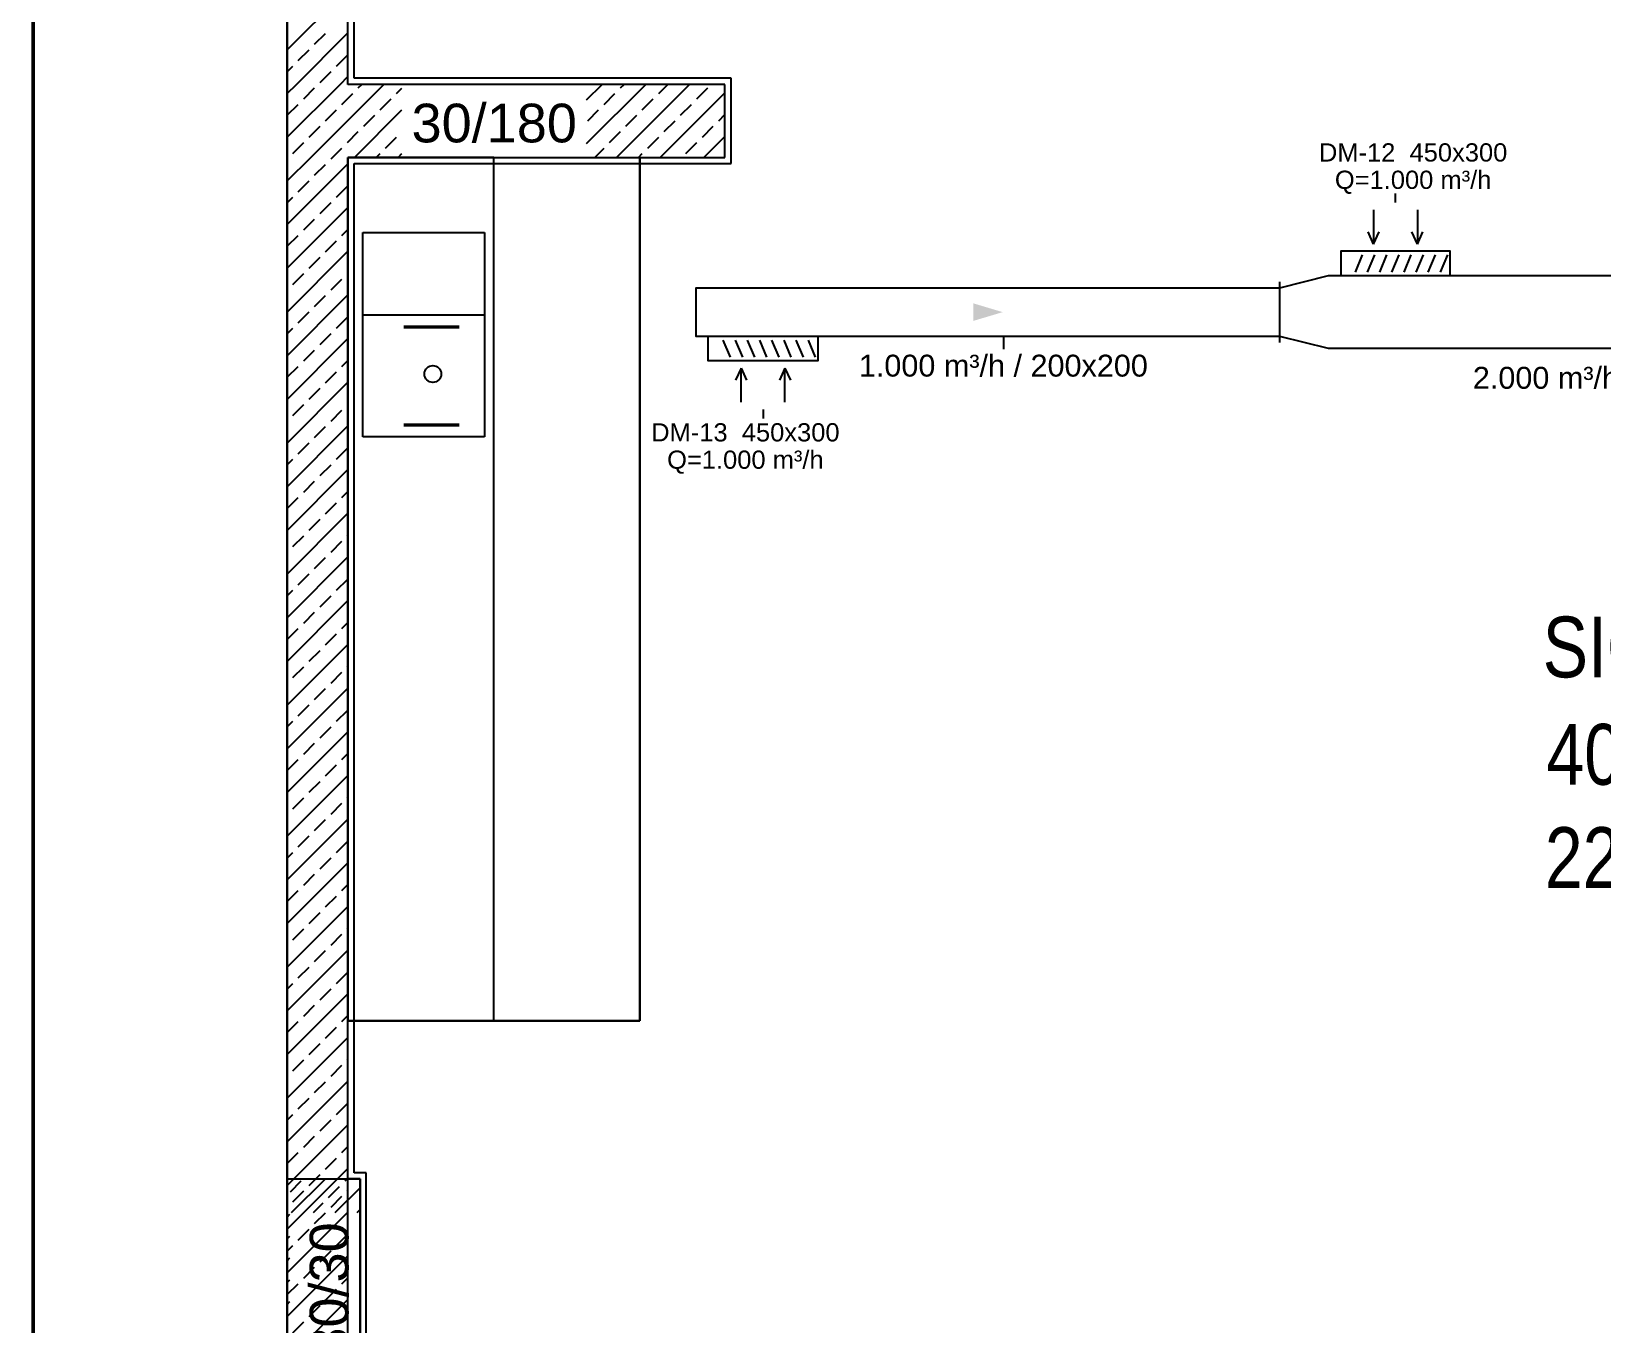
# Model space of a CAD drawing. Header units: centimetres. Extents: x 357699 to 366480, y -615216 to -609849.
# Drawn here: x 357699 to 358345, y -611016 to -610485 of the extents above; entities that cross this region are included whole.
import ezdxf
from ezdxf.enums import TextEntityAlignment as Align

# ---------------------------------------------------------------- set-up
doc = ezdxf.new("R2010")
doc.units = ezdxf.units.CM
for name, color, linetype in [('ROTAS-HAV-CERCEVE', 7, 'Continuous'), ('ROTAS-HAV-DUMAN', 1, 'Continuous'), ('ROTAS-HAV-MENFEZ', 7, 'Continuous'), ('ROTAS-HAV-OK', 7, 'Continuous'), ('ROTAS-HAV-YAZI', 7, 'Continuous'), ('ROTAS-MIMARI', 8, 'Continuous'), ('ROTAS-MIMARI-KOLON', 8, 'Continuous')]:
    doc.layers.add(name, color=color, linetype=linetype)
doc.styles.add('ROTAS', font='arial.ttf')

msp = doc.modelspace()

# ---------------------------------------------------------------- linework, layer by layer
at = {"layer": 'ROTAS-HAV-CERCEVE', "const_width": 1.5}
msp.add_lwpolyline([(357700, -615060), (359300, -615060), (359300, -609850), (357700, -609850)], close=True, dxfattribs=at)
at = {"layer": 'ROTAS-HAV-DUMAN'}
msp.add_line((358098.8, -610610), (358098.8, -610615.25), dxfattribs=at)
for points in [[(358452.5, -610615), (358260, -610615), (358232.5, -610615), (358212.5, -610610), (357972.5, -610610), (357972.5, -610590), (358212.5, -610590), (358232.5, -610585), (358260, -610585), (358452.5, -610585)], [(358212.5, -610612.5), (358212.5, -610587.5)]]:
    msp.add_lwpolyline(points, dxfattribs=at)
at = {"layer": 'ROTAS-HAV-MENFEZ'}
for p, q in [((358251, -610558), (358251, -610572)), ((358269, -610558), (358269, -610572)), ((358251, -610572), (358248.75, -610567)), ((358251, -610572), (358253.25, -610567)), ((358269, -610572), (358266.75, -610567)), ((358269, -610572), (358271.25, -610567)), ((358243.5, -610583.5), (358246.5, -610576.5)), ((358248.5, -610583.5), (358251.5, -610576.5)), ((358253.5, -610583.5), (358256.5, -610576.5)), ((358258.5, -610583.5), (358261.5, -610576.5)), ((358263.5, -610583.5), (358266.5, -610576.5)), ((358268.5, -610583.5), (358271.5, -610576.5)), ((358273.5, -610583.5), (358276.5, -610576.5)), ((358278.5, -610583.5), (358281.5, -610576.5)), ((357983.5, -610611.5), (357986.5, -610618.5)), ((357988.5, -610611.5), (357991.5, -610618.5)), ((357993.5, -610611.5), (357996.5, -610618.5)), ((357998.5, -610611.5), (358001.5, -610618.5)), ((358003.5, -610611.5), (358006.5, -610618.5)), ((358008.5, -610611.5), (358011.5, -610618.5)), ((358013.5, -610611.5), (358016.5, -610618.5)), ((358018.5, -610611.5), (358021.5, -610618.5)), ((357991, -610623), (357988.75, -610628)), ((357991, -610637), (357991, -610623)), ((357991, -610623), (357993.25, -610628)), ((358009, -610623), (358006.75, -610628)), ((358009, -610637), (358009, -610623)), ((358009, -610623), (358011.25, -610628))]:
    msp.add_line(p, q, dxfattribs=at)
for points in [[(358282.5, -610585), (358282.5, -610575), (358237.5, -610575), (358237.5, -610585)], [(358022.5, -610610), (358022.5, -610620), (357977.5, -610620), (357977.5, -610610)]]:
    msp.add_lwpolyline(points, dxfattribs=at)
at = {"layer": 'ROTAS-HAV-OK'}
msp.add_solid([(358098.5, -610600), (358086.5, -610596.4), (358086.5, -610603.6)], dxfattribs=at)
at = {"layer": 'ROTAS-HAV-YAZI'}
for p, q in [((358260, -610554.9), (358260, -610551.2)), ((358000, -610640.1), (358000, -610643.8))]:
    msp.add_line(p, q, dxfattribs=at)
at = {"layer": 'ROTAS-MIMARI'}
for p, q in [((357804.37, -611416.35), (357804.37, -609926.35)), ((357804.37, -611416.35), (357804.37, -609926.35)), ((357804.37, -609926.35), (357804.37, -611416.35)), ((357804.37, -609936.35), (357804.37, -611416.35)), ((357804.37, -610506.35), (357804.37, -609966.35)), ((357829.37, -610506.35), (357829.37, -609966.35)), ((357829.37, -610506.35), (357829.37, -610161.35)), ((357831.87, -610503.85), (357831.87, -610163.85)), ((357986.87, -610503.85), (357831.87, -610503.85)), ((357804.37, -611026.35), (357804.37, -610506.35)), ((357984.37, -610506.35), (357829.37, -610506.35)), ((357984.37, -610506.35), (357829.37, -610506.35)), ((357889.37, -610536.35), (357829.37, -610536.35)), ((357829.37, -610536.35), (357829.37, -610891.35)), ((357829.37, -611026.35), (357829.37, -610536.35)), ((357829.37, -610536.35), (357984.37, -610536.35)), ((357829.37, -610891.35), (357829.37, -610536.35)), ((357829.37, -610536.35), (357949.37, -610536.35)), ((357889.37, -610891.35), (357889.37, -610536.35)), ((357889.37, -610891.35), (357889.37, -610536.35)), ((357949.37, -610536.35), (357949.37, -610891.35)), ((357949.37, -610891.35), (357949.37, -610536.35)), ((357804.37, -610537.09), (357804.45, -610537.01)), ((357831.87, -610893.85), (357831.87, -610538.85)), ((357831.87, -610538.85), (357986.87, -610538.85)), ((357835.56, -610651.26), (357835.56, -610567.26)), ((357835.56, -610567.26), (357885.56, -610567.26)), ((357885.56, -610567.26), (357885.56, -610651.26)), ((357829.14, -610584.16), (357829.37, -610583.93)), ((357804.37, -610590.97), (357804.45, -610590.89)), ((357885.56, -610601.26), (357835.56, -610601.26)), ((357852.35, -610605.71), (357875.11, -610605.71)), ((357852.35, -610606.31), (357875.11, -610606.31)), ((357829.14, -610638.04), (357829.37, -610637.81)), ((357804.37, -610644.85), (357804.45, -610644.77)), ((357875.11, -610646.22), (357852.35, -610646.22)), ((357885.56, -610651.26), (357835.56, -610651.26)), ((357875.11, -610646.82), (357852.35, -610646.82)), ((357829.14, -610691.92), (357829.37, -610691.7)), ((357804.37, -610698.74), (357804.45, -610698.66)), ((357829.14, -610745.8), (357829.37, -610745.58)), ((357804.37, -610752.62), (357804.45, -610752.54)), ((357829.14, -610799.68), (357829.37, -610799.46)), ((357804.37, -610806.5), (357804.45, -610806.42)), ((357829.14, -610853.57), (357829.37, -610853.34)), ((357804.37, -610860.38), (357804.45, -610860.3)), ((357829.37, -610891.35), (357889.37, -610891.35)), ((357829.37, -610891.35), (357889.37, -610891.35)), ((357949.37, -610891.35), (357829.37, -610891.35)), ((357829.37, -610956.35), (357829.37, -610891.35)), ((357829.37, -610891.35), (357949.37, -610891.35)), ((357831.87, -610953.85), (357831.87, -610893.85)), ((357829.14, -610907.45), (357829.37, -610907.22)), ((357804.37, -610914.26), (357804.45, -610914.18)), ((357804.37, -611136.35), (357804.37, -610956.35)), ((357804.37, -610956.35), (357834.37, -610956.35)), ((357834.37, -610956.35), (357829.37, -610956.35)), ((357836.87, -610953.85), (357831.87, -610953.85)), ((357834.37, -610956.35), (357834.37, -611136.35)), ((357834.37, -611136.35), (357834.37, -610956.35)), ((357836.87, -611138.85), (357836.87, -610953.85)), ((357829.14, -611015.21), (357829.37, -611014.99))]:
    msp.add_line(p, q, dxfattribs=at)
msp.add_circle((357864.27, -610625.43), 3.46, dxfattribs=at)
at = {"layer": 'ROTAS-MIMARI-KOLON'}
for p, q in [((357804.37, -610492.19), (357829.37, -610467.19)), ((357808.16, -610506.35), (357829.37, -610485.15)), ((357815.67, -610489.86), (357820.16, -610485.37)), ((357808.94, -610496.6), (357813.43, -610492.11)), ((357824.65, -610498.85), (357829.14, -610494.35)), ((357804.37, -610501.17), (357806.69, -610498.85)), ((357817.92, -610505.58), (357822.41, -610501.09)), ((357826.12, -610506.35), (357829.37, -610503.11)), ((357986.87, -610538.85), (357986.87, -610503.85)), ((357804.37, -610510.15), (357808.16, -610506.35)), ((357804.37, -610528.11), (357826.12, -610506.35)), ((357811.18, -610512.32), (357815.67, -610507.83)), ((357814.08, -610536.35), (357844.08, -610506.35)), ((357826.9, -610514.56), (357831.39, -610510.07)), ((357833.63, -610507.83), (357835.1, -610506.35)), ((357849.35, -610510.07), (357851.55, -610507.87)), ((357927.48, -610512.76), (357933.89, -610506.35)), ((357927.48, -610530.72), (357951.85, -610506.35)), ((357934.66, -610514.56), (357939.15, -610510.07)), ((357939.81, -610536.35), (357969.81, -610506.35)), ((357941.39, -610507.83), (357942.87, -610506.35)), ((357957.11, -610510.07), (357960.83, -610506.35)), ((357957.77, -610536.35), (357984.37, -610509.76)), ((357972.83, -610512.32), (357977.32, -610507.83)), ((357984.37, -610536.35), (357984.37, -610506.35)), ((357984.37, -610536.35), (357984.37, -610506.35)), ((357804.45, -610519.05), (357808.94, -610514.56)), ((357820.16, -610521.3), (357824.65, -610516.81)), ((357832.05, -610536.35), (357851.55, -610516.85)), ((357842.61, -610516.81), (357847.1, -610512.32)), ((357927.92, -610521.3), (357932.41, -610516.81)), ((357950.38, -610516.81), (357954.87, -610512.32)), ((357966.09, -610519.05), (357970.58, -610514.56)), ((357813.43, -610528.03), (357817.92, -610523.54)), ((357835.88, -610523.54), (357840.37, -610519.05)), ((357943.64, -610523.54), (357948.13, -610519.05)), ((357959.36, -610525.79), (357963.85, -610521.3)), ((357975.07, -610528.03), (357979.56, -610523.54)), ((357981.81, -610521.3), (357984.37, -610518.74)), ((357806.69, -610534.77), (357811.18, -610530.28)), ((357829.14, -610530.28), (357833.63, -610525.79)), ((357844.86, -610532.52), (357849.35, -610528.03)), ((357936.9, -610530.28), (357941.39, -610525.79)), ((357952.62, -610532.52), (357957.11, -610528.03)), ((357968.34, -610534.77), (357972.83, -610530.28)), ((357975.73, -610536.35), (357984.37, -610527.72)), ((357804.37, -610546.07), (357814.08, -610536.35)), ((357822.41, -610537.01), (357823.06, -610536.35)), ((357823.06, -610536.35), (357826.9, -610532.52)), ((357841.03, -610536.35), (357842.61, -610534.77)), ((357850.01, -610536.35), (357851.55, -610534.81)), ((357930.83, -610536.35), (357934.66, -610532.52)), ((357948.79, -610536.35), (357950.38, -610534.77)), ((357949.37, -610536.35), (357984.37, -610536.35)), ((357804.37, -610564.03), (357829.37, -610539.03)), ((357815.67, -610543.75), (357820.16, -610539.26)), ((357808.94, -610550.48), (357813.43, -610545.99)), ((357824.65, -610552.73), (357829.14, -610548.24)), ((357804.37, -610555.05), (357806.69, -610552.73)), ((357817.92, -610559.46), (357822.41, -610554.97)), ((357804.37, -610581.99), (357829.37, -610556.99)), ((357811.18, -610566.2), (357815.67, -610561.71)), ((357804.45, -610572.93), (357808.94, -610568.44)), ((357826.9, -610568.44), (357829.37, -610565.97)), ((357804.37, -610599.95), (357829.37, -610574.95)), ((357820.16, -610575.18), (357824.65, -610570.69)), ((357813.43, -610581.91), (357817.92, -610577.42)), ((357806.69, -610588.65), (357811.18, -610584.16)), ((357822.41, -610590.89), (357826.9, -610586.4)), ((357804.37, -610617.91), (357829.37, -610592.91)), ((357815.67, -610597.63), (357820.16, -610593.14)), ((357808.94, -610604.36), (357813.43, -610599.87)), ((357804.37, -610608.93), (357806.69, -610606.61)), ((357824.65, -610606.61), (357829.14, -610602.12)), ((357804.37, -610635.87), (357829.37, -610610.87)), ((357817.92, -610613.34), (357822.41, -610608.85)), ((357811.18, -610620.08), (357815.67, -610615.59)), ((357826.9, -610622.32), (357829.37, -610619.85)), ((357804.45, -610626.81), (357808.94, -610622.32)), ((357820.16, -610629.06), (357824.65, -610624.57)), ((357804.37, -610653.83), (357829.37, -610628.83)), ((357813.43, -610635.79), (357817.92, -610631.3)), ((357806.69, -610642.53), (357811.18, -610638.04)), ((357822.41, -610644.77), (357826.9, -610640.28)), ((357804.37, -610671.79), (357829.37, -610646.79)), ((357815.67, -610651.51), (357820.16, -610647.02)), ((357808.94, -610658.24), (357813.43, -610653.75)), ((357824.65, -610660.49), (357829.14, -610656)), ((357804.37, -610662.81), (357806.69, -610660.49)), ((357804.37, -610689.76), (357829.37, -610664.76)), ((357817.92, -610667.22), (357822.41, -610662.73)), ((357811.18, -610673.96), (357815.67, -610669.47)), ((357804.45, -610680.7), (357808.94, -610676.21)), ((357820.16, -610682.94), (357824.65, -610678.45)), ((357826.9, -610676.21), (357829.37, -610673.74)), ((357804.37, -610707.72), (357829.37, -610682.72)), ((357813.43, -610689.68), (357817.92, -610685.19)), ((357806.69, -610696.41), (357811.18, -610691.92)), ((357822.41, -610698.66), (357826.9, -610694.17)), ((357804.37, -610725.68), (357829.37, -610700.68)), ((357815.67, -610705.39), (357820.16, -610700.9)), ((357808.94, -610712.13), (357813.43, -610707.64)), ((357824.65, -610714.37), (357829.14, -610709.88)), ((357804.37, -610716.7), (357806.69, -610714.37)), ((357817.92, -610721.11), (357822.41, -610716.62)), ((357804.37, -610743.64), (357829.37, -610718.64)), ((357811.18, -610727.84), (357815.67, -610723.35)), ((357804.45, -610734.58), (357808.94, -610730.09)), ((357826.9, -610730.09), (357829.37, -610727.62)), ((357804.37, -610761.6), (357829.37, -610736.6)), ((357820.16, -610736.82), (357824.65, -610732.33)), ((357813.43, -610743.56), (357817.92, -610739.07)), ((357806.69, -610750.29), (357811.18, -610745.8)), ((357822.41, -610752.54), (357826.9, -610748.05)), ((357804.37, -610779.56), (357829.37, -610754.56)), ((357815.67, -610759.27), (357820.16, -610754.78)), ((357808.94, -610766.01), (357813.43, -610761.52)), ((357804.37, -610770.58), (357806.69, -610768.25)), ((357824.65, -610768.25), (357829.14, -610763.76)), ((357804.37, -610797.52), (357829.37, -610772.52)), ((357817.92, -610774.99), (357822.41, -610770.5)), ((357811.18, -610781.72), (357815.67, -610777.23)), ((357826.9, -610783.97), (357829.37, -610781.5)), ((357804.45, -610788.46), (357808.94, -610783.97)), ((357820.16, -610790.7), (357824.65, -610786.21)), ((357804.37, -610815.48), (357829.37, -610790.48)), ((357813.43, -610797.44), (357817.92, -610792.95)), ((357806.69, -610804.17), (357811.18, -610799.68)), ((357822.41, -610806.42), (357826.9, -610801.93)), ((357804.37, -610833.44), (357829.37, -610808.44)), ((357815.67, -610813.15), (357820.16, -610808.66)), ((357808.94, -610819.89), (357813.43, -610815.4)), ((357824.65, -610822.13), (357829.14, -610817.64)), ((357804.37, -610824.46), (357806.69, -610822.13)), ((357804.37, -610851.4), (357829.37, -610826.4)), ((357817.92, -610828.87), (357822.41, -610824.38)), ((357811.18, -610835.6), (357815.67, -610831.11)), ((357804.45, -610842.34), (357808.94, -610837.85)), ((357820.16, -610844.58), (357824.65, -610840.09)), ((357826.9, -610837.85), (357829.37, -610835.38)), ((357804.37, -610869.36), (357829.37, -610844.36)), ((357813.43, -610851.32), (357817.92, -610846.83)), ((357806.69, -610858.06), (357811.18, -610853.57)), ((357822.41, -610860.3), (357826.9, -610855.81)), ((357804.37, -610887.32), (357829.37, -610862.32)), ((357815.67, -610867.04), (357820.16, -610862.55)), ((357808.94, -610873.77), (357813.43, -610869.28)), ((357824.65, -610876.02), (357829.14, -610871.53)), ((357804.37, -610878.34), (357806.69, -610876.02)), ((357817.92, -610882.75), (357822.41, -610878.26)), ((357804.37, -610905.28), (357829.37, -610880.28)), ((357811.18, -610889.49), (357815.67, -610885)), ((357804.45, -610896.22), (357808.94, -610891.73)), ((357826.9, -610891.73), (357829.37, -610889.26)), ((357804.37, -610923.24), (357829.37, -610898.24)), ((357820.16, -610898.47), (357824.65, -610893.98)), ((357813.43, -610905.2), (357817.92, -610900.71)), ((357806.69, -610911.94), (357811.18, -610907.45)), ((357822.41, -610914.18), (357826.9, -610909.69)), ((357804.37, -610941.2), (357829.37, -610916.2)), ((357815.67, -610920.92), (357820.16, -610916.43)), ((357808.94, -610927.65), (357813.43, -610923.16)), ((357804.37, -610932.22), (357806.69, -610929.9)), ((357824.65, -610929.9), (357829.14, -610925.41)), ((357804.37, -610959.16), (357829.37, -610934.16)), ((357817.92, -610936.63), (357822.41, -610932.14)), ((357811.18, -610943.37), (357815.67, -610938.88)), ((357826.9, -610945.61), (357829.37, -610943.14)), ((357804.45, -610950.1), (357808.94, -610945.61)), ((357820.16, -610952.35), (357824.65, -610947.86)), ((357804.37, -610977.12), (357829.37, -610952.12)), ((357806.17, -610970.27), (357820.09, -610956.35)), ((357813.43, -610959.08), (357817.92, -610954.59)), ((357828.17, -610957.25), (357829.07, -610956.35)), ((357805.72, -610961.74), (357810.21, -610957.25)), ((357806.69, -610965.82), (357811.18, -610961.33)), ((357821.44, -610963.99), (357825.93, -610959.5)), ((357824.13, -610970.27), (357834.37, -610960.04)), ((357829.14, -610961.33), (357829.37, -610961.1)), ((357804.37, -610968.14), (357804.45, -610968.06)), ((357815.15, -610970.27), (357819.19, -610966.23)), ((357822.41, -610968.06), (357826.9, -610963.57)), ((357833.11, -610970.27), (357834.37, -610969.02)), ((357804.37, -610995.08), (357829.37, -610970.08)), ((357804.37, -610972.08), (357805.49, -610970.95)), ((357815.67, -610974.8), (357820.16, -610970.31)), ((357804.37, -610981.06), (357805.49, -610979.93)), ((357808.94, -610981.53), (357813.43, -610977.04)), ((357824.65, -610983.78), (357829.14, -610979.29)), ((357804.37, -610986.1), (357806.69, -610983.78)), ((357804.37, -611013.04), (357829.37, -610988.04)), ((357817.92, -610990.51), (357822.41, -610986.02)), ((357804.37, -610990.04), (357805.49, -610988.92)), ((357811.18, -610997.25), (357815.67, -610992.76)), ((357804.37, -610999.02), (357805.49, -610997.9)), ((357804.45, -611003.98), (357808.94, -610999.49)), ((357826.9, -610999.49), (357829.37, -610997.02)), ((357804.37, -611008), (357805.49, -611006.88)), ((357809.02, -611026.35), (357829.37, -611006)), ((357820.16, -611006.23), (357824.65, -611001.74)), ((357813.43, -611012.96), (357817.92, -611008.47)), ((357806.69, -611019.7), (357811.18, -611015.21))]:
    msp.add_line(p, q, dxfattribs=at)

# ---------------------------------------------------------------- texts
at = {"layer": 'ROTAS-HAV-DUMAN', "style": 'ROTAS'}
for s, p in [('1.000 m³/h / 200x200', (358098.8, -610622)), ('2.000 m³/h / 300x250', (358351.2, -610627))]:
    msp.add_text(s, height=9, dxfattribs=at).set_placement(p, align=Align.MIDDLE_CENTER)
at = {"layer": 'ROTAS-HAV-YAZI', "style": 'ROTAS'}
for s, p in [('DM-12  450x300', (358267.25, -610534.33)), ('Q=1.000 m³/h', (358267.25, -610545.58)), ('DM-13  450x300', (357992.75, -610649.42)), ('Q=1.000 m³/h', (357992.75, -610660.67))]:
    msp.add_text(s, height=7.5, dxfattribs=at).set_placement(p, align=Align.MIDDLE_CENTER)
at = {"layer": 'ROTAS-MIMARI', "style": 'ROTAS'}
msp.add_text('30/180', height=15.908, dxfattribs=at).set_placement((357855.53, -610530.21))
at = {"layer": 'ROTAS-MIMARI', "style": 'ROTAS', "width": 0.8}
for s, p in [('SIĞINAK  ( h 295 )', (358320.52, -610750.19)), ('402,10', (358322.06, -610794.33)), ('22,48 m²  düşülmüş halidir.)', (358321.42, -610836.79))]:
    msp.add_text(s, height=25, rotation=360, dxfattribs=at).set_placement(p)
at = {"layer": 'ROTAS-MIMARI', "style": 'ROTAS'}
msp.add_text('PB 188 180/30', height=15.9083, rotation=90, dxfattribs=at).set_placement((357829.58, -611121.3))

doc.saveas('drawing.dxf')
